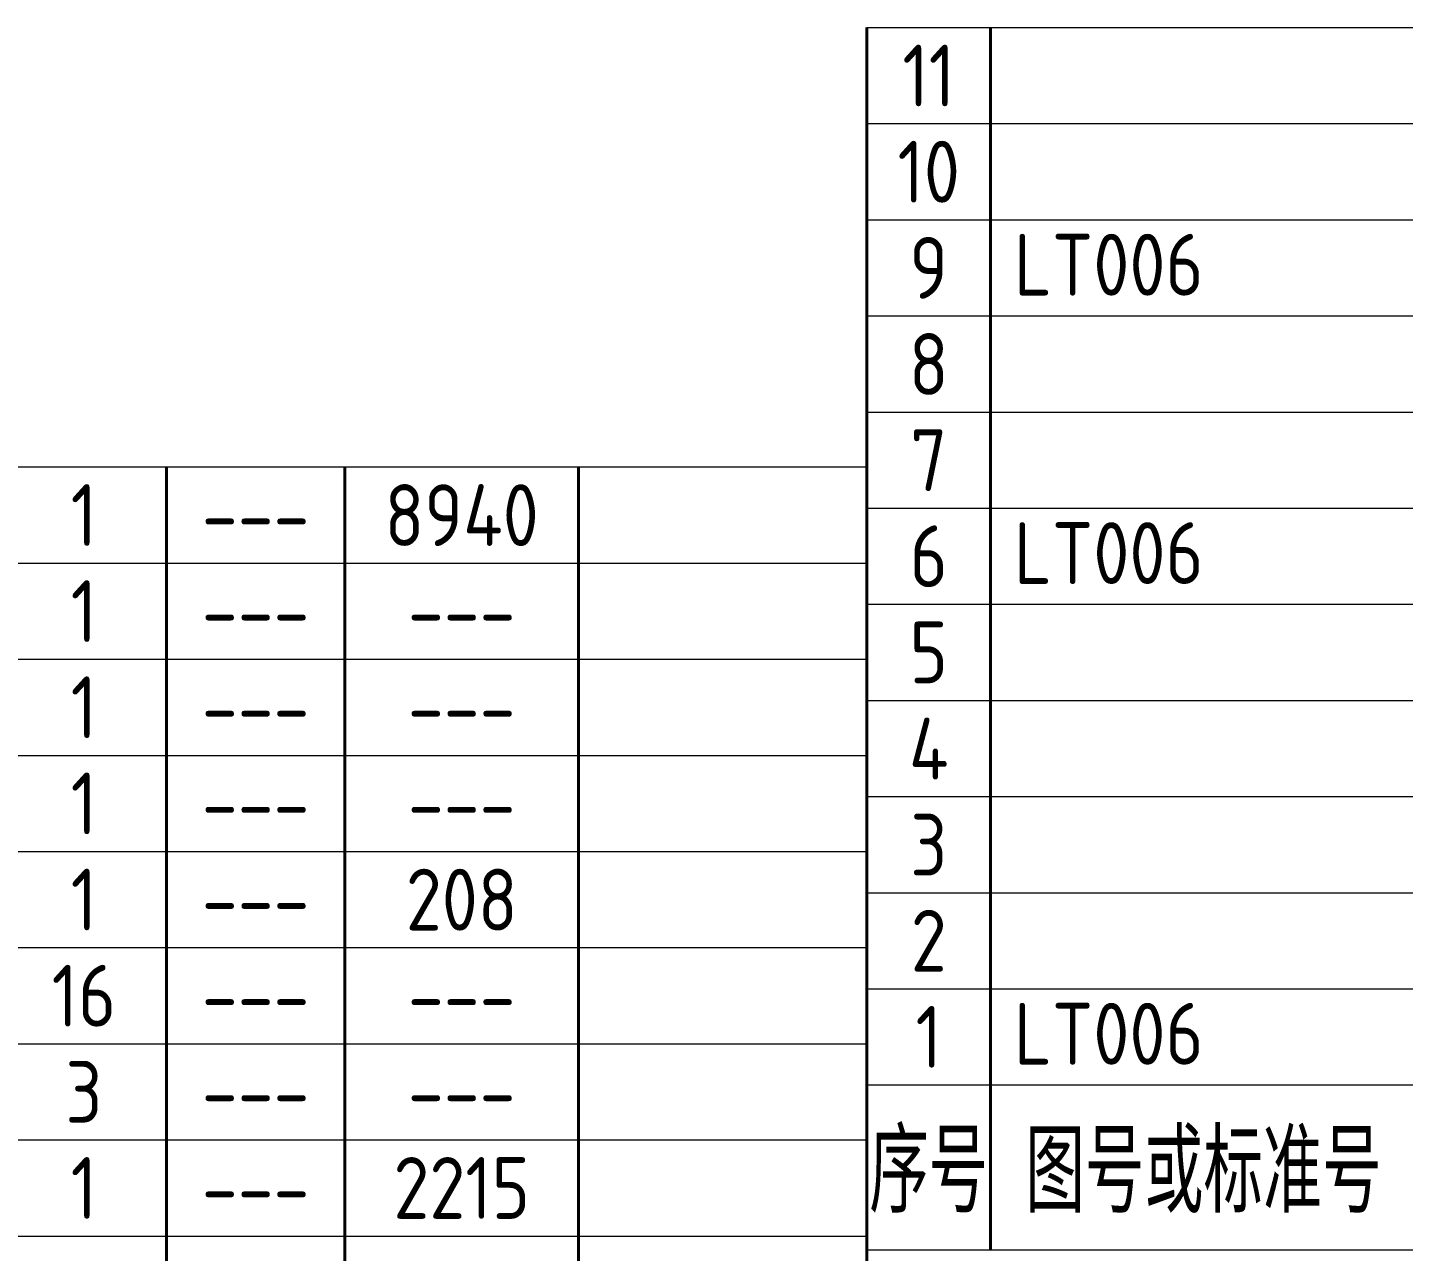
# Model space of a CAD drawing. Header units: millimetres. Extents: x 188205 to 604756, y -401673 to 15123.
# Drawn here: x 387010 to 393520, y -184331 to -178538 of the extents above; entities that cross this region are included whole.
import ezdxf
from ezdxf.enums import TextEntityAlignment as Align

# ---------------------------------------------------------------- set-up
doc = ezdxf.new("R2010")
doc.units = ezdxf.units.MM
doc.header["$LTSCALE"] = 500
for name, color, linetype, lineweight in [('SHI', 7, 'Continuous', 40), ('WEN', 3, 'Continuous', 20), ('XI', 2, 'Continuous', 20)]:
    doc.layers.add(name, color=color, linetype=linetype, lineweight=lineweight)
doc.styles.add('GB', font='gbenor.shx', dxfattribs={"bigfont": 'gbcbig.shx'})

msp = doc.modelspace()

# ---------------------------------------------------------------- linework, layer by layer
at = {"layer": 'SHI'}
for p, q in [((390981.668, -178538.044), (390981.668, -185103.044)), ((391566.668, -184323.044), (391566.668, -178538.044)), ((387666.668, -187443.044), (387666.668, -180618.044)), ((388511.668, -187443.044), (388511.668, -180618.044)), ((389616.668, -187443.044), (389616.668, -180618.044))]:
    msp.add_line(p, q, dxfattribs=at)
at = {"layer": 'XI'}
for p, q in [((390981.668, -178538.044), (402681.668, -178538.044)), ((390981.668, -178993.044), (402681.668, -178993.044)), ((390981.668, -179448.044), (402681.668, -179448.044)), ((390981.668, -179903.044), (402681.668, -179903.044)), ((390981.668, -180358.044), (402681.668, -180358.044)), ((379281.668, -180618.044), (390981.668, -180618.044)), ((390981.668, -180813.044), (402681.668, -180813.044)), ((379281.668, -181073.044), (390981.668, -181073.044)), ((390981.668, -181268.044), (402681.668, -181268.044)), ((379281.668, -181528.044), (390981.668, -181528.044)), ((390981.668, -181723.044), (402681.668, -181723.044)), ((379281.668, -181983.044), (390981.668, -181983.044)), ((390981.668, -182178.044), (402681.668, -182178.044)), ((379281.668, -182438.044), (390981.668, -182438.044)), ((390981.668, -182633.044), (402681.668, -182633.044)), ((379281.668, -182893.044), (390981.668, -182893.044)), ((390981.668, -183088.044), (402681.668, -183088.044)), ((379281.668, -183348.044), (390981.668, -183348.044)), ((390981.668, -183543.044), (402681.668, -183543.044)), ((379281.668, -183803.044), (390981.668, -183803.044)), ((379281.668, -184258.044), (390981.668, -184258.044)), ((390981.668, -184323.044), (402681.668, -184323.044))]:
    msp.add_line(p, q, dxfattribs=at)

# ---------------------------------------------------------------- texts
at = {"layer": 'SHI', "style": 'GB'}
for s, p in [('11', (391274.168, -178765.544)), ('10', (391274.168, -179220.544)), ('9', (391274.168, -179675.544)), ('8', (391274.168, -180130.544)), ('7', (391274.168, -180585.544)), ('6', (391274.168, -181040.544)), ('5', (391274.168, -181495.544)), ('4', (391274.168, -181950.544)), ('3', (391274.168, -182405.544)), ('2', (391274.168, -182860.544)), ('1', (391274.168, -183315.544))]:
    msp.add_text(s, height=292.5, dxfattribs=at).set_placement(p, align=Align.MIDDLE)
at = {"layer": 'WEN', "style": 'GB'}
for p in [(391677.168, -179806.95), (391677.168, -181171.95), (391677.168, -183446.95)]:
    msp.add_text('LT006', height=292.5, dxfattribs=at).set_placement(p)
for s, height, p in [('1', 292.5, (387276.668, -180845.544)), ('8940', 292.5, (389064.168, -180845.544)), ('---', 292.5, (388089.168, -180845.544)), ('1', 292.5, (387276.668, -181300.544)), ('---', 292.5, (388089.168, -181300.544)), ('---', 292.5, (389064.168, -181300.544)), ('1', 292.5, (387276.668, -181755.544)), ('---', 292.5, (388089.168, -181755.544)), ('---', 292.5, (389064.168, -181755.544)), ('1', 292.5, (387276.668, -182210.544)), ('---', 292.5, (388089.168, -182210.544)), ('---', 292.5, (389064.168, -182210.544)), ('1', 292.5, (387276.668, -182665.544)), ('208', 292.5, (389064.168, -182665.544)), ('---', 292.5, (388089.168, -182665.544)), ('16', 292.5, (387276.668, -183120.544)), ('---', 292.5, (388089.168, -183120.544)), ('---', 292.5, (389064.168, -183120.544)), ('3', 292.5, (387276.668, -183575.544)), ('---', 292.5, (388089.168, -183575.544)), ('---', 292.5, (389064.168, -183575.544)), ('序号', 390, (391274.168, -183931.018)), ('图号或标准号', 390, (392574.168, -183933.044)), ('1', 292.5, (387276.668, -184030.544)), ('2215', 292.5, (389064.168, -184030.544)), ('---', 292.5, (388089.168, -184030.544))]:
    msp.add_text(s, height=height, dxfattribs=at).set_placement(p, align=Align.MIDDLE)

doc.saveas('drawing.dxf')
